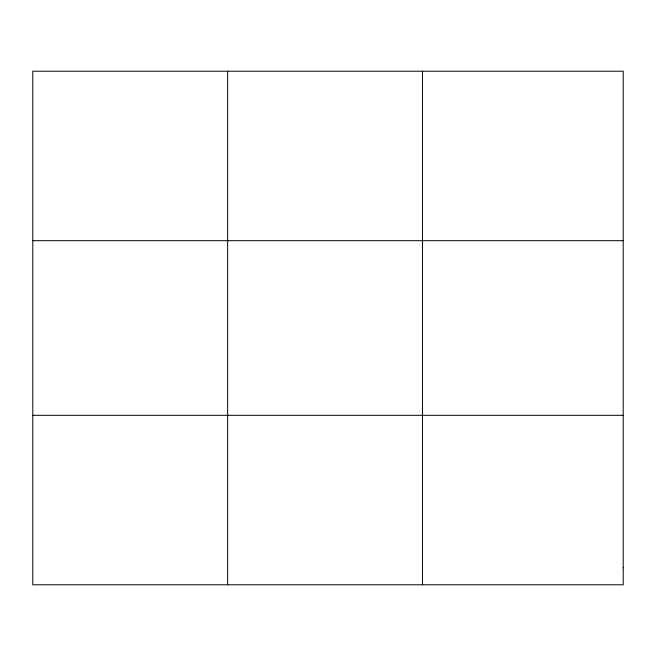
<?xml version="1.0" encoding="UTF-8"?>
<svg xmlns="http://www.w3.org/2000/svg" width="656" height="656" viewBox="0 0 656 656"><rect width="100%" height="100%" fill="white"/><g stroke="black" fill="none" stroke-linecap="round" stroke-linejoin="round"><path stroke-width="0.98" d="M227.632 584.775L227.632 71.225M422.464 584.775L422.464 71.225M32.8 240.695L623.2 240.695M32.8 415.305L623.2 415.305M623.2 567.825L623.2 584.775L32.8 584.775L32.8 71.225L623.2 71.225L623.2 567.825"/></g></svg>
